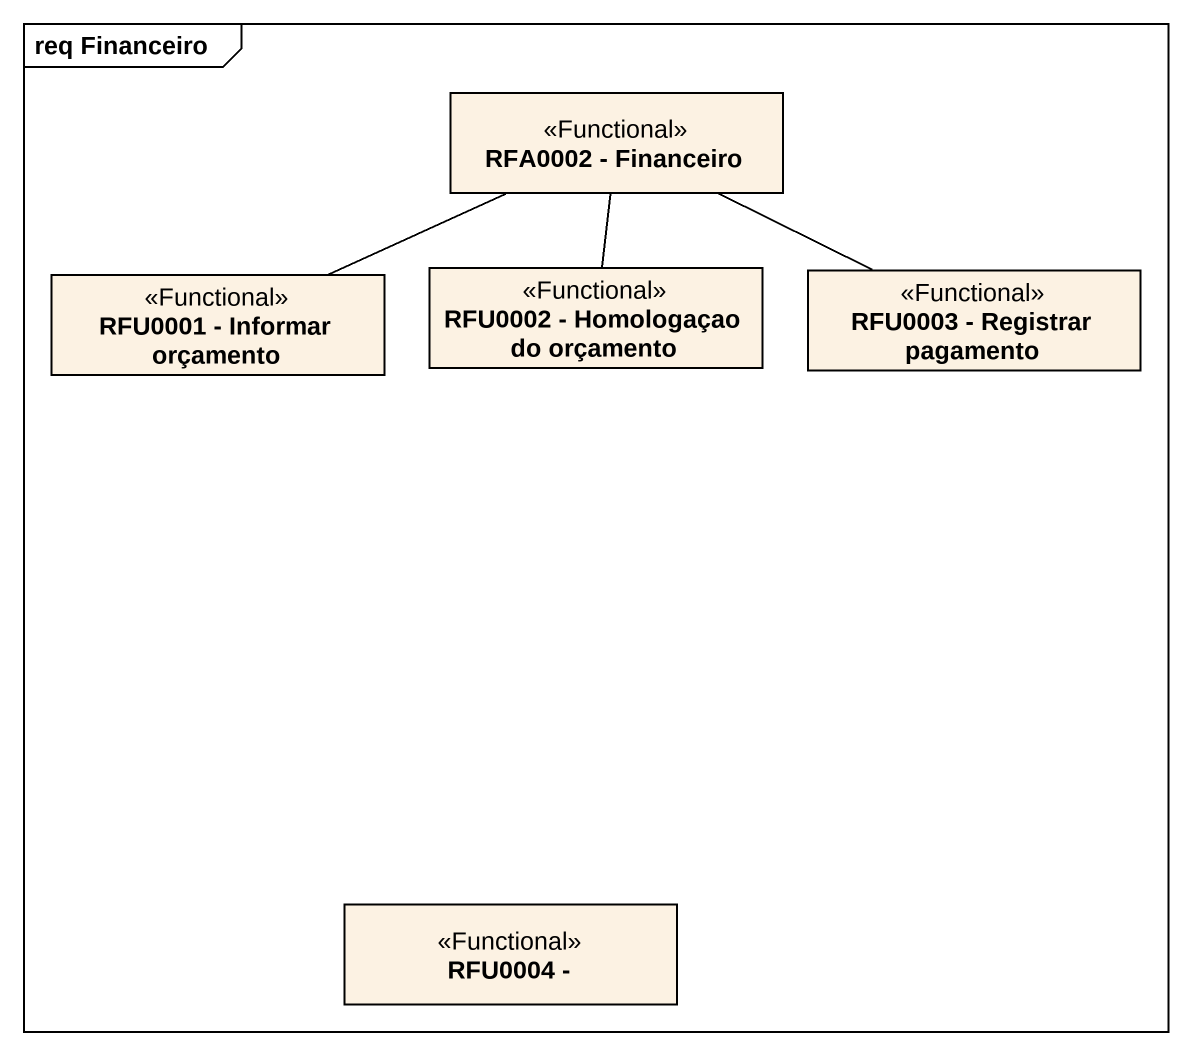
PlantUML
@startuml
mainframe req Financeiro
hide circle
hide empty members
class "RFA0002 - Financeiro" as RFA0002_Financeiro <<Functional>>
class "RFU0001 - Informar orçamento" as RFU0001_Informar_orçamento <<Functional>>
class "RFU0002 - Homologaçao do orçamento" as RFU0002_Homologaçao_do <<Functional>>
class "RFU0003 - Registrar pagamento" as RFU0003_Registrar_pagamento <<Functional>>
class "RFU0004 -" as RFU0004 <<Functional>>
RFU0001_Informar_orçamento -right- RFA0002_Financeiro
RFU0002_Homologaçao_do -up- RFA0002_Financeiro
RFU0003_Registrar_pagamento -left- RFA0002_Financeiro
@enduml
